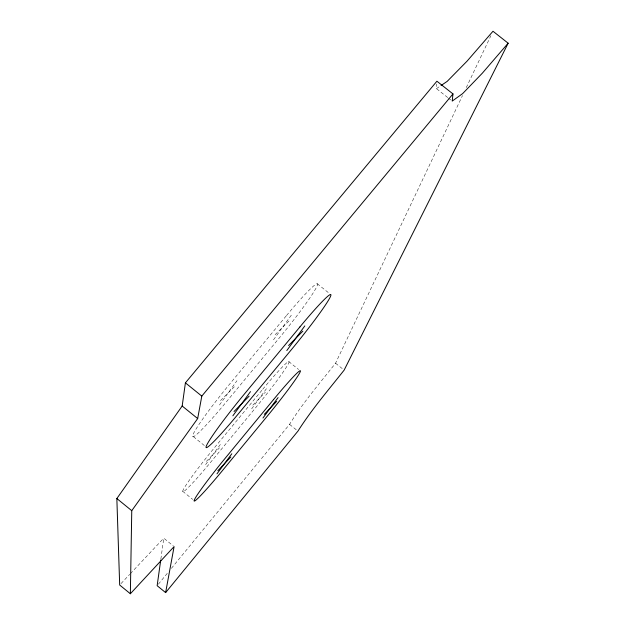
<?xml version="1.0" encoding="UTF-8"?>
<svg xmlns="http://www.w3.org/2000/svg" width="625" height="625" viewBox="0 0 625 625"><rect width="100%" height="100%" fill="white"/><g stroke="black" fill="none" stroke-linecap="round" stroke-linejoin="round"><path stroke-width="0.47" stroke-dasharray="3.12 2.34" d="M447.703 97.531L436.461 88.633L436.742 83.992M160.859 559.086L163.773 538.172L173.359 545.984M171.383 568.359L289.555 424.352C302.992 402.641 319.758 383.219 335.547 363.219L462.508 95.531M466.266 87.609L490.906 35.656M219.492 404.992L236.969 380.719M273.492 339.836L291.359 315.117M205.617 464.625L220.352 444.477M251.656 408.852L266.672 388.383M158.383 584.188L167.664 572.883M121.016 583.602L129.695 574.375M130.367 573.664L163.773 538.172M206.359 461.422L219.477 447.828M252.828 405.148L265.367 392.234M220.523 400.562L235.758 385.359M275.117 334.711L289.562 320.445M436.461 88.633L440.297 86.039M448.453 98.125L450.703 99.906M317.242 283.703L329.18 293.273M335.547 363.219L342.711 368.977M288.719 361.531L298.602 369.492M289.555 424.352L296.547 429.992M193.406 436.664L204.57 445.703M182.68 491.266L192.695 499.398M261.867 390.297L214.75 447.344A47.859 3.141 -51 0 0 182.711 491.125A47.859 3.141 -51 0 0 211.242 461.547L256.508 406.687A47.586 3.109 -51.1 0 0 288.945 362.445A47.586 3.109 -51.1 0 0 261.867 390.297M286.18 315.93L230.68 382.844A56.312 4.352 -51.1 0 0 192.648 435.625A56.312 4.352 -51.1 0 0 225.82 402.516L278.773 338.594A55.992 4.289 -51.2 0 0 317.352 285.188A55.992 4.289 -51.2 0 0 286.18 315.93"/><path stroke-width="0.94" d="M130.359 593.75L131.758 510.68L197.672 418.555L201.805 396.109L452.977 93.922L436.906 81.211L185.406 382.852L182.18 406.023L116.844 498.539L119.68 585.023L130.359 593.75L174.102 546.586L165.625 592.609L157.148 585.695L160.727 560.031M452.977 93.922L452.203 101.094L462.656 93.594L482.297 73.227L508.156 43.203L492.992 31.25L467.039 61.172L447.195 81.367L441.062 85.516M508.156 43.203L344.141 370.125C328.328 390.117 311.641 409.578 297.938 431.125L165.625 592.609M232.867 415.805L250.477 391.625M286.812 350.555L304.812 325.914M216.984 473.836L231.82 453.758M262.977 418L278.086 397.594M217.836 470.727L230.836 457.023M264.258 414.375L276.68 401.359M234.047 411.492L249.125 396.148M288.586 345.539L302.867 331.133M185.406 382.852L201.805 396.109M182.18 406.023L197.672 418.555M116.844 498.539L131.758 510.68M273.477 399.664L226.398 456.781A47.883 2.836 -51 0 0 194.156 500.422A47.883 2.836 -51 0 0 222.43 470.609L267.656 415.688A47.609 2.805 -51.1 0 0 300.297 371.578A47.609 2.805 -51.1 0 0 273.477 399.664M299.891 326.945L244.453 393.961A56.336 3.93 -51.1 0 0 206.141 446.555A56.336 3.93 -51.1 0 0 238.945 413.117L291.844 349.109A56.016 3.883 -51.2 0 0 330.711 295.891A56.016 3.883 -51.2 0 0 299.891 326.945"/></g></svg>
